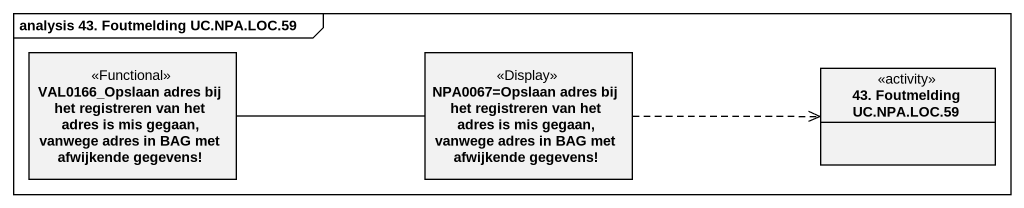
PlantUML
@startuml
mainframe analysis 43. Foutmelding UC.NPA.LOC.59
hide circle
hide empty members
class "VAL0166_Opslaan adres bij het registreren van het adres is mis gegaan, vanwege adres in BAG met afwijkende gegevens!" as VAL0166_Opslaan_adres_bij <<Functional>>
class "NPA0067=Opslaan adres bij het registreren van het adres is mis gegaan, vanwege adres in BAG met afwijkende gegevens!" as NPA0067_Opslaan_adres_bij <<Display>>
class "43. Foutmelding UC.NPA.LOC.59" as c43_Foutmelding_UC_NPA_LOC_59 <<activity>>
VAL0166_Opslaan_adres_bij -right- NPA0067_Opslaan_adres_bij
NPA0067_Opslaan_adres_bij .right.> c43_Foutmelding_UC_NPA_LOC_59
@enduml
